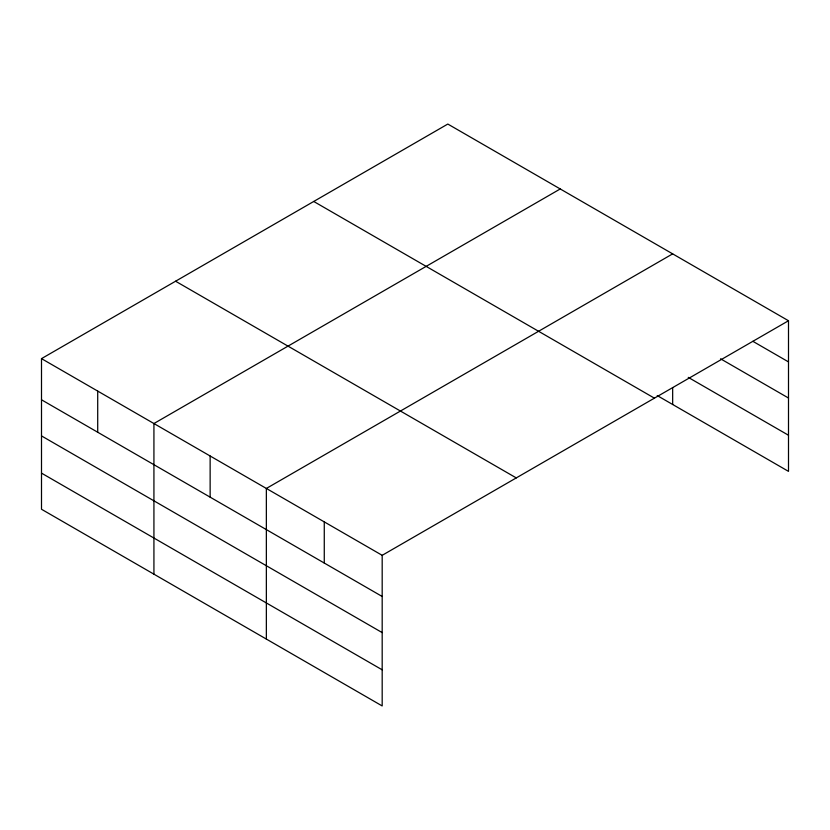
<?xml version="1.0" encoding="UTF-8"?>
<svg xmlns="http://www.w3.org/2000/svg" width="830" height="830" viewBox="0 0 830 830"><rect width="100%" height="100%" fill="white"/><g stroke="black" fill="none" stroke-linecap="round" stroke-linejoin="round"><path stroke-width="1.25" d="M788.5 320.743L447.816 124.054L41.5 358.633L41.5 509.257L382.184 705.946L382.184 555.322L788.5 320.743L788.5 471.367L657.236 395.578M560.24 188.96L153.924 423.539L153.924 574.163M672.663 253.866L266.357 488.455L266.357 639.069M752.862 341.317L788.5 361.901M720.554 358.799L788.5 398.026M688.257 377.37L788.5 435.242M313.73 201.462L654.413 398.161M175.587 281.225L516.27 477.914M41.5 358.633L382.184 555.322M41.5 399.79L382.184 596.48M41.5 435.916L382.184 632.605M41.5 473.131L382.184 669.82M672.663 387.724L672.663 404.49M324.271 521.894L324.271 563.041M210.135 455.992L210.135 497.149M97.712 391.086L97.712 432.243"/></g></svg>
